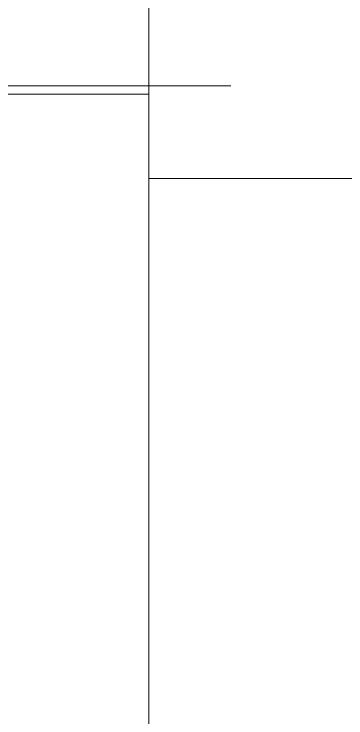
# Model space of a CAD drawing. Header units: millimetres. Extents: x -220592 to 404889, y -217665 to 38245.
# Drawn here: x 7569.15 to 7573.08, y -48004.91 to -47996.58 of the extents above; entities that cross this region are included whole.
import ezdxf

# ---------------------------------------------------------------- set-up
doc = ezdxf.new("R2010")
doc.units = ezdxf.units.MM
doc.linetypes.add('XKITLINE00', pattern=[0])
doc.layers.add('000 - 0_HIDE_OBJ_FRAMING_DEF_SUB_1', color=7, linetype='Continuous')
doc.layers.add('S-GRID', color=7, linetype='Continuous', lineweight=0)

# ---------------------------------------------------------------- blocks, each defined once
blk = doc.blocks.new('*A13471')
at = {"layer": '000 - 0_HIDE_OBJ_FRAMING_DEF_SUB_1', "color": 7, "linetype": 'XKITLINE00', "lineweight": 0}
blk.add_line((-166.903352, 184.690792), (-166.903352, 212.690805), dxfattribs=at)
blk = doc.blocks.new('*A13473')
at = {"layer": '000 - 0_HIDE_OBJ_FRAMING_DEF_SUB_1', "color": 7, "linetype": 'XKITLINE00', "lineweight": 0}
blk.add_line((-166.903355, 184.690792), (-166.903352, 212.690805), dxfattribs=at)
blk = doc.blocks.new('*A14622')
at = {"layer": 'S-GRID', "color": 7, "linetype": 'XKITLINE00', "lineweight": 0}
blk.add_line((-173.867349, 212.790805), (-165.929849, 212.790805), dxfattribs=at)
blk = doc.blocks.new('*A14626')
at = {"layer": '000 - 0_HIDE_OBJ_FRAMING_DEF_SUB_1', "color": 7, "linetype": 'XKITLINE00', "lineweight": 0}
for q in [(-166.903349, 212.690805), (-87.063349, 211.690805)]:
    blk.add_line((-166.903349, 211.690805), q, dxfattribs=at)
blk = doc.blocks.new('*A14683')
at = {"layer": '000 - 0_HIDE_OBJ_FRAMING_DEF_SUB_1', "color": 7, "linetype": 'XKITLINE00', "lineweight": 0}
for p, q in [((-170.903349, 214.690805), (-166.903349, 214.690805)), ((-170.903349, 212.690805), (-170.903349, 214.690805)), ((-166.903349, 214.690805), (-166.903349, 212.690805)), ((-166.903349, 212.690805), (-170.903349, 212.690805))]:
    blk.add_line(p, q, dxfattribs=at)

msp = doc.modelspace()

# ---------------------------------------------------------------- block references
at = {"color": 7, "lineweight": 0}
for name in ['*A13471', '*A13473', '*A14626', '*A14683', '*A14622']:
    msp.add_blockref(name, (7737.6457, -48210.2152), dxfattribs=at)

doc.saveas('drawing.dxf')
